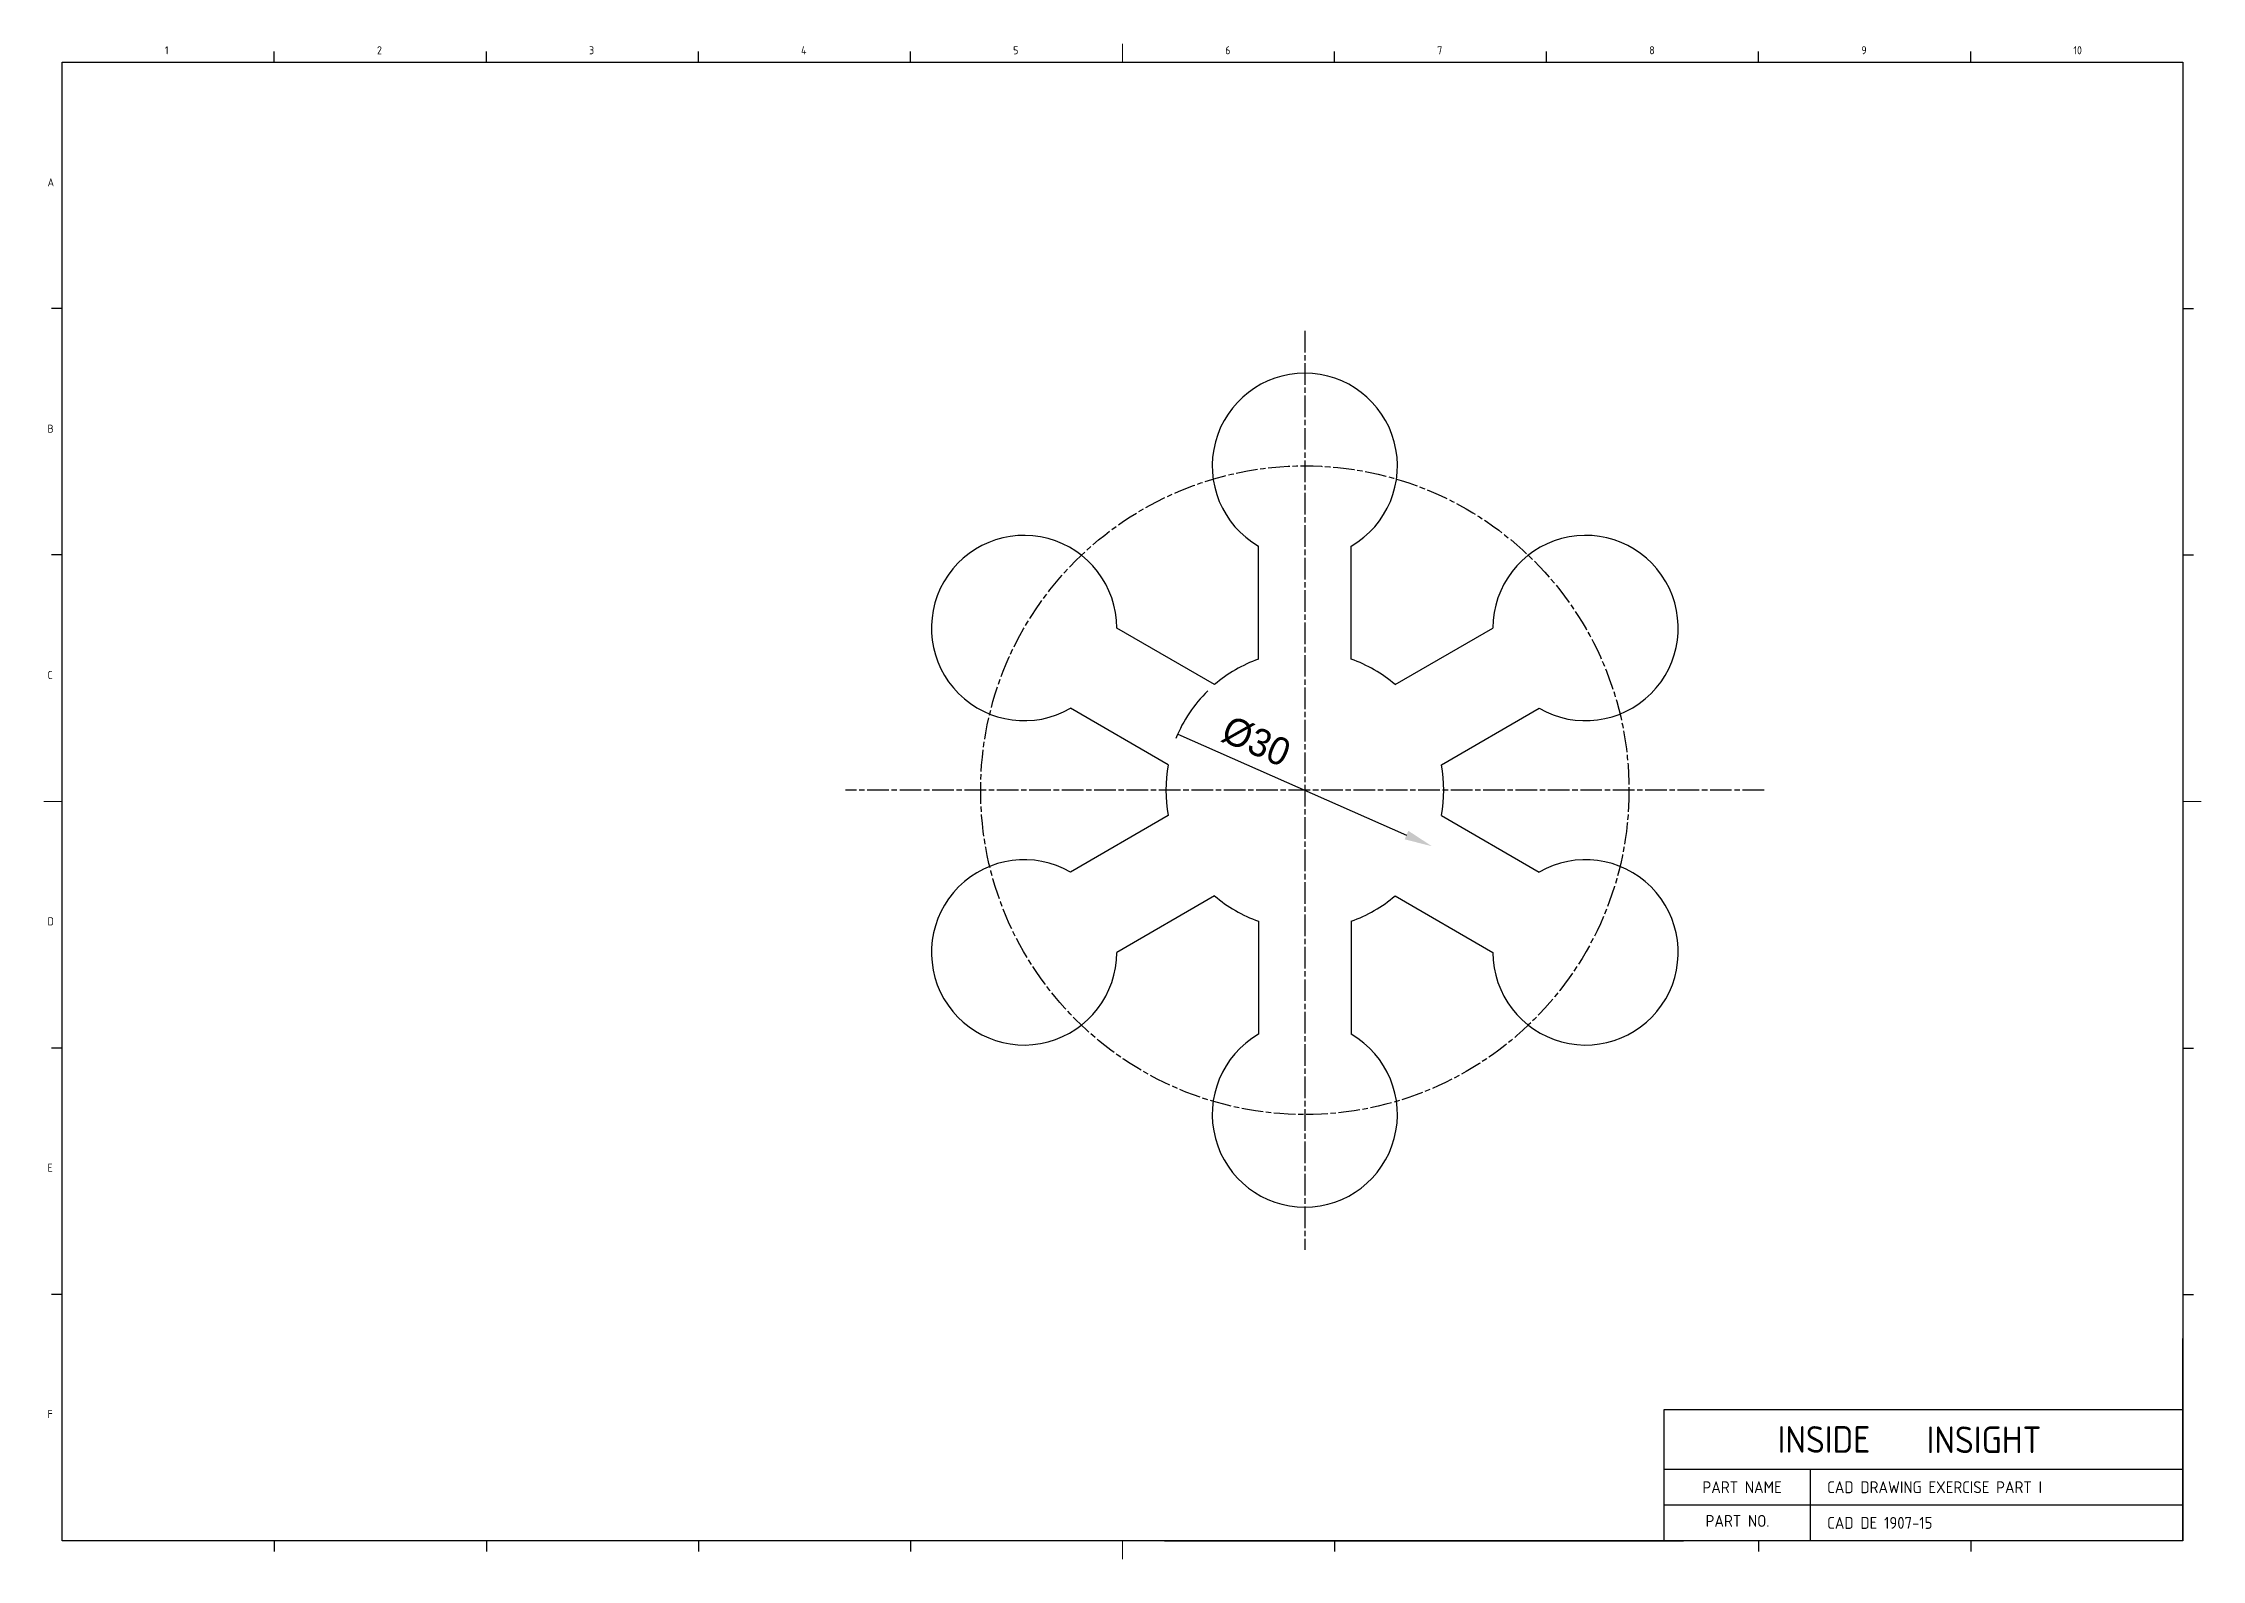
# Model space of a CAD drawing. Header units: inches. Extents: x 328 to 12229, y 132 to 477.
# Drawn here: x 5663.4 to 5896.5, y 136.9 to 300.6 of the extents above; entities that cross this region are included whole.
import ezdxf

# ---------------------------------------------------------------- set-up
doc = ezdxf.new("R2010")
doc.units = ezdxf.units.IN
doc.header["$MEASUREMENT"] = 0
for name, pattern in [('C2', [7.05, 6, -0.4, 0.25, -0.4]), ('CHAIN', [0.3543, 0.2362, -0.0295, 0.0591, -0.0295]), ('D2', [11.2, 8, -0.8, 0.4, -0.8, 0.4, -0.8])]:
    doc.linetypes.add(name, pattern=pattern)
doc.layers.add('1', color=1, linetype='C2')
doc.layers.add('3', color=3, linetype='D2')
doc.layers.add('DIMENSION', color=3, linetype='Continuous', lineweight=25)
doc.styles.add('A', font='GENISO', dxfattribs={"bigfont": 'WHGTXT'})
doc.styles.get("Standard").update_dxf_attribs({"font": 'gulim.ttc'})
doc.dimstyles.new('Copy of inside insight-1', dxfattribs={"dimscale": 100, "dimtxt": 3, "dimasz": 3, "dimexe": 0.5, "dimexo": 1, "dimgap": 0.09, "dimtad": 1, "dimdec": 0, "dimzin": 0, "dimdsep": 46, "dimtxsty": 'Standard', "dimcen": 0.09, "dimdle": 1, "dimclrd": 3, "dimclre": 3, "dimclrt": 2, "dimadec": 0, "dimazin": 0, "dimtfac": 1, "dimtdec": 0, "dimtofl": 0, "dimtmove": 0, "dimatfit": 3, "dimfxl": 0, "dimtolj": 1, "dimtzin": 0, "dimarcsym": 0})

# ---------------------------------------------------------------- blocks, each defined once
blk = doc.blocks.new('*D320')
at = {"layer": 'Defpoints', "color": 0}
for p in [(5785.9, 226.02), (5813.36, 213.92)]:
    blk.add_point(p, dxfattribs=at)
at = {"layer": 'DIMENSION', "color": 3, "lineweight": -2}
blk.add_line((5785.9, 226.02), (5810.61, 215.13), dxfattribs=at)
blk.add_arc((5799.63, 219.97), 15, 134.3492, 158.1175, dxfattribs=at)
at = {"layer": 'DIMENSION', "color": 3}
blk.add_solid([(5810.41, 214.67), (5810.81, 215.59), (5813.36, 213.92)], dxfattribs=at)
at = {"layer": 'DIMENSION', "color": 2, "insert": (5794.38, 225.23), "char_height": 3, "attachment_point": 5, "rotation": 336.2075}
blk.add_mtext('\\A1;{\\Q0;%%c}30', dxfattribs=at)
blk = doc.blocks.new('_None')

msp = doc.modelspace()

# ---------------------------------------------------------------- linework, layer by layer
at = {"linetype": 'Continuous'}
for p, q in [((5665.462538, 298.527928), (5894.422538, 298.527928)), ((5665.462538, 138.975928), (5665.462538, 298.527928)), ((5894.422538, 298.527928), (5894.422538, 138.975928)), ((5894.422538, 138.975928), (5665.462538, 138.975928))]:
    msp.add_line(p, q, dxfattribs=at)
for p, q in [((5794.630127, 234.1134), (5794.630127, 246.31101)), ((5804.630127, 234.1134), (5804.630127, 246.31101)), ((5789.882678, 231.372459), (5779.319238, 237.471264)), ((5809.377576, 231.372459), (5819.941016, 237.471264)), ((5784.882678, 222.712205), (5774.319238, 228.81101)), ((5814.377576, 222.712205), (5824.941016, 228.81101)), ((5784.882678, 217.230324), (5774.319238, 211.131518)), ((5814.377576, 217.230324), (5824.941016, 211.131518)), ((5789.882678, 208.57007), (5779.319238, 202.471264)), ((5809.377576, 208.57007), (5819.941016, 202.471264)), ((5794.630127, 205.829129), (5794.630127, 193.631518)), ((5804.630127, 205.829129), (5804.630127, 193.631518))]:
    msp.add_line(p, q)
for centre, radius, start, end in [((5799.630127, 254.971264), 10, 300, 240), ((5769.319238, 237.471264), 10, 0, 300), ((5829.941016, 237.471264), 10, 240, 180), ((5799.630127, 219.971264), 15, 109.47122063, 130.52877937), ((5799.630127, 219.971264), 15, 49.47122063, 70.52877937), ((5799.630127, 219.971264), 15, 169.47122063, 190.52877937), ((5799.630127, 219.971264), 15, 349.47122063, 10.52877937), ((5769.319238, 202.471264), 10, 60, 0), ((5829.941016, 202.471264), 10, 180, 120), ((5799.630127, 219.971264), 15, 229.47122063, 250.52877937), ((5799.630127, 219.971264), 15, 289.47122063, 310.52877937), ((5799.630127, 184.971264), 10, 120, 60)]:
    msp.add_arc(centre, radius, start, end)
at = {"layer": '1', "linetype": 'CHAIN', "ltscale": 9.878633}
for p, q in [((5799.630127, 269.557116), (5799.630127, 170.385413)), ((5849.215979, 219.971264), (5750.044275, 219.971264)), ((5750.044275, 219.971264), (5750.044275, 219.971264))]:
    msp.add_line(p, q, dxfattribs=at)
msp.add_circle((5799.630127, 219.971264), 35, dxfattribs=at)
at = {"layer": '3', "color": 3, "linetype": 'Continuous'}
for p, q in [((5688.358538, 298.527928), (5688.358538, 299.679928)), ((5711.254538, 298.527928), (5711.254538, 299.679928)), ((5757.046538, 298.527928), (5757.046538, 299.679928)), ((5802.838538, 298.527928), (5802.838538, 299.679928)), ((5825.734538, 298.527928), (5825.734538, 299.679928)), ((5848.630538, 298.527928), (5848.630538, 299.679928)), ((5871.526538, 298.527928), (5871.526538, 299.679928)), ((5665.462538, 271.945528), (5664.310538, 271.945528)), ((5894.422538, 271.945528), (5895.574538, 271.945528)), ((5665.462538, 245.363128), (5664.310538, 245.363128)), ((5894.422538, 245.363128), (5895.574538, 245.363128)), ((5665.462538, 192.140728), (5664.310538, 192.140728)), ((5894.422538, 192.140728), (5895.574538, 192.140728)), ((5665.462538, 165.558328), (5664.310538, 165.558328)), ((5894.422538, 165.558328), (5895.574538, 165.558328)), ((5894.422538, 138.975928), (5894.422538, 160.787608)), ((5894.422538, 153.089368), (5838.396458, 153.089368)), ((5838.396458, 153.089368), (5838.396458, 138.975928)), ((5894.422538, 146.674168), (5838.396458, 146.674168)), ((5854.220618, 138.975928), (5854.220618, 146.674168)), ((5894.422538, 142.825048), (5838.396458, 142.825048)), ((5688.358538, 138.975928), (5688.358538, 137.823928)), ((5711.254538, 138.975928), (5711.254538, 137.823928)), ((5734.150538, 138.975928), (5734.150538, 137.823928)), ((5757.046538, 138.975928), (5757.046538, 137.823928)), ((5784.486919, 138.975928), (5840.512999, 138.975928)), ((5802.838538, 138.975928), (5802.838538, 137.823928)), ((5848.630538, 138.975928), (5848.630538, 137.823928)), ((5871.526538, 138.975928), (5871.526538, 137.823928))]:
    msp.add_line(p, q, dxfattribs=at)
at = {"layer": '3', "linetype": 'Continuous'}
msp.add_line((5734.150538, 298.527928), (5734.150538, 299.679928), dxfattribs=at)
at = {"layer": '3', "color": 3, "linetype": 'Continuous', "const_width": 0.0864}
for points in [[(5779.942538, 298.527928), (5779.942538, 300.543928)], [(5665.462538, 218.751928), (5663.446538, 218.751928)], [(5894.422538, 218.751928), (5896.438538, 218.751928)], [(5779.942538, 138.975928), (5779.942538, 136.959928)]]:
    msp.add_lwpolyline(points, dxfattribs=at)

# ---------------------------------------------------------------- texts
at = {"linetype": 'Continuous', "style": 'A'}
for s, height, p in [('1', 0.864, (5676.550538, 299.391928)), ('2', 0.864, (5699.446538, 299.391928)), ('3', 0.864, (5722.342538, 299.391928)), ('4', 0.864, (5745.238538, 299.391928)), ('5', 0.864, (5768.134538, 299.391928)), ('6', 0.864, (5791.030538, 299.391928)), ('7', 0.864, (5813.926538, 299.391928)), ('8', 0.864, (5836.822538, 299.391928)), ('9', 0.864, (5859.718538, 299.391928)), ('10', 0.864, (5882.614538, 299.391928)), ('A', 0.864, (5663.878538, 285.135928)), ('B', 0.864, (5663.878538, 258.553528)), ('C', 0.864, (5663.878538, 231.971128)), ('D', 0.864, (5663.878538, 205.388728)), ('E', 0.864, (5663.878538, 178.806328)), ('F', 0.864, (5663.878538, 152.223928)), ('INSIDE', 2.8758557, (5850.681013, 148.467199)), ('INSIGHT', 2.8758557, (5866.766966, 148.430705)), ('PART NAME', 1.28304, (5842.562815, 144.108088)), ('CAD DRAWING EXERCISE PART I', 1.28304, (5856.026815, 144.108088)), ('PART NO.', 1.28304, (5842.901921, 140.472808)), ('CAD DE 1907-15', 1.28304, (5856.026815, 140.258968))]:
    msp.add_text(s, height=height, dxfattribs=at).set_placement(p)

# ---------------------------------------------------------------- dimensions: what is measured, and where the dimension line sits
at = {"layer": 'DIMENSION'}
dim = msp.add_diameter_dim_2p(p1=(5813.355316, 213.919884), p2=(5785.904939, 226.022644), text='{\\Q0;%%c}30', dimstyle='Copy of inside insight-1', override={"dimscale": 1, "dimlfac": 1, "dimtxsty": 'Standard', "dimblk2": 'None', "dimsah": 1, "dimse2": 0, "dimsd1": 0, "dimsd2": 1, "dimtmove": 2, "dimtolj": 1}, dxfattribs=at)
dim.commit()
dim.dimension.update_dxf_attribs({"geometry": '*D320', "text_midpoint": (5794.384397, 225.234865), "dimtype": 163})

doc.saveas('drawing.dxf')
